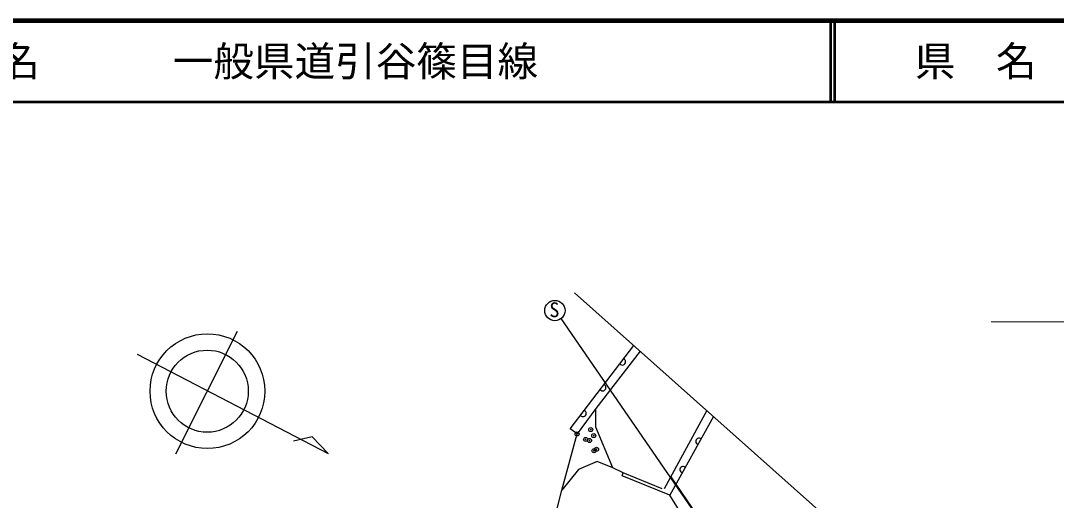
# Model space of a CAD drawing. Units: millimetres, scale not verified. Extents: x 40000 to 680000, y 20000 to 380000.
# Drawn here: x 198009 to 325559, y 320906 to 380000 of the extents above; entities that cross this region are included whole.
import ezdxf
from ezdxf.enums import TextEntityAlignment as Align

# ---------------------------------------------------------------- set-up
doc = ezdxf.new("R2010")
doc.units = ezdxf.units.MM
doc.header["$LTSCALE"] = 1000
doc.header["$PDMODE"] = 32
doc.header["$PDSIZE"] = 500
for name, color, linetype, lineweight in [('M-BGD', 7, 'Continuous', 25), ('M-BMK-SRVR', 3, 'Continuous', 25), ('M-TTL', 2, 'Continuous', 140), ('M-TTL-LINE', 7, 'Continuous', 50)]:
    doc.layers.add(name, color=color, linetype=linetype, lineweight=lineweight)
doc.layers.add('M-TTL-TXT', color=7, linetype='Continuous')
doc.styles.add('ＭＳ ゴシック', font='')
doc.styles.get('ＭＳ ゴシック').set_extended_font_data('MS Gothic')

msp = doc.modelspace()

# ---------------------------------------------------------------- linework, layer by layer
at = {"layer": 'M-BGD'}
for p, q in [((264555, 343293), (289701, 306750)), ((224661, 341724), (217094, 326577)), ((265702, 329730), (273518, 339969)), ((282498, 331977), (277277, 322299)), ((283357, 331214), (277957, 321528)), ((266531, 329079), (265702, 329730)), ((278093, 323812), (289701, 306750))]:
    msp.add_line(p, q, dxfattribs=at)
at = {"layer": 'M-BGD', "lineweight": 13}
msp.add_line((332592, 342905), (317527, 342905), dxfattribs=at)
at = {"layer": 'M-BGD'}
for points in [[(212357, 338923), (235878, 326691), (233909, 328730), (231623, 328201)], [(274291, 339282), (268841, 332218), (266531, 329079)], [(270931, 324905), (268841, 329908), (268841, 332218)], [(259180, 300720), (264665, 322141), (266531, 329079)], [(277014, 322299), (272197, 324303), (270931, 324905), (269009, 325669), (266719, 324695), (264665, 322141)], [(289174, 306164), (287159, 306638), (277957, 321528), (272103, 323928), (272197, 324303)]]:
    msp.add_lwpolyline(points, dxfattribs=at)
for centre, radius in [((263799, 344288), 1250), ((221007, 334351), 7068), ((220981, 334351), 5056)]:
    msp.add_circle(centre, radius, dxfattribs=at)
for centre, start, end in [((272124, 337963), 216.38214, 68.90255), ((269697, 334783), 216.38214, 68.90255), ((267270, 331604), 216.38214, 68.90255), ((281535, 328171), 44.60205, 257.12245), ((279587, 324677), 44.60205, 257.12245)]:
    msp.add_arc(centre, 391, start, end, dxfattribs=at)
for p in [(266531, 329079), (268220, 329613), (268588, 328875), (267588, 328402), (268062, 328270), (268614, 327006), (268930, 327190)]:
    msp.add_point(p, dxfattribs=at)
at = {"layer": 'M-BMK-SRVR'}
msp.add_line((266226, 346459), (300370, 316073), dxfattribs=at)
at = {"layer": 'M-TTL'}
msp.add_line((680000, 380000), (40000, 380000), dxfattribs=at)
at = {"layer": 'M-TTL-LINE'}
for p, q in [((297750, 380000), (297750, 370000)), ((298250, 380000), (298250, 370000)), ((40000, 370000), (680000, 370000))]:
    msp.add_line(p, q, dxfattribs=at)

# ---------------------------------------------------------------- texts
at = {"layer": 'M-BGD', "style": 'ＭＳ ゴシック'}
msp.add_text('S', height=1833, dxfattribs=at).set_placement((263120, 342914), align=Align.BOTTOM_LEFT)
at = {"layer": 'M-TTL-TXT', "style": 'ＭＳ ゴシック'}
for s, p in [('路 線 名', (180380, 375000)), ('一般県道引谷篠目線', (216734, 375000))]:
    msp.add_text(s, height=3666, dxfattribs=at).set_placement(p, align=Align.MIDDLE_LEFT)
msp.add_text('県\u3000名', height=3666, dxfattribs=at).set_placement((315625, 375000), align=Align.MIDDLE_CENTER)

doc.saveas('drawing.dxf')
